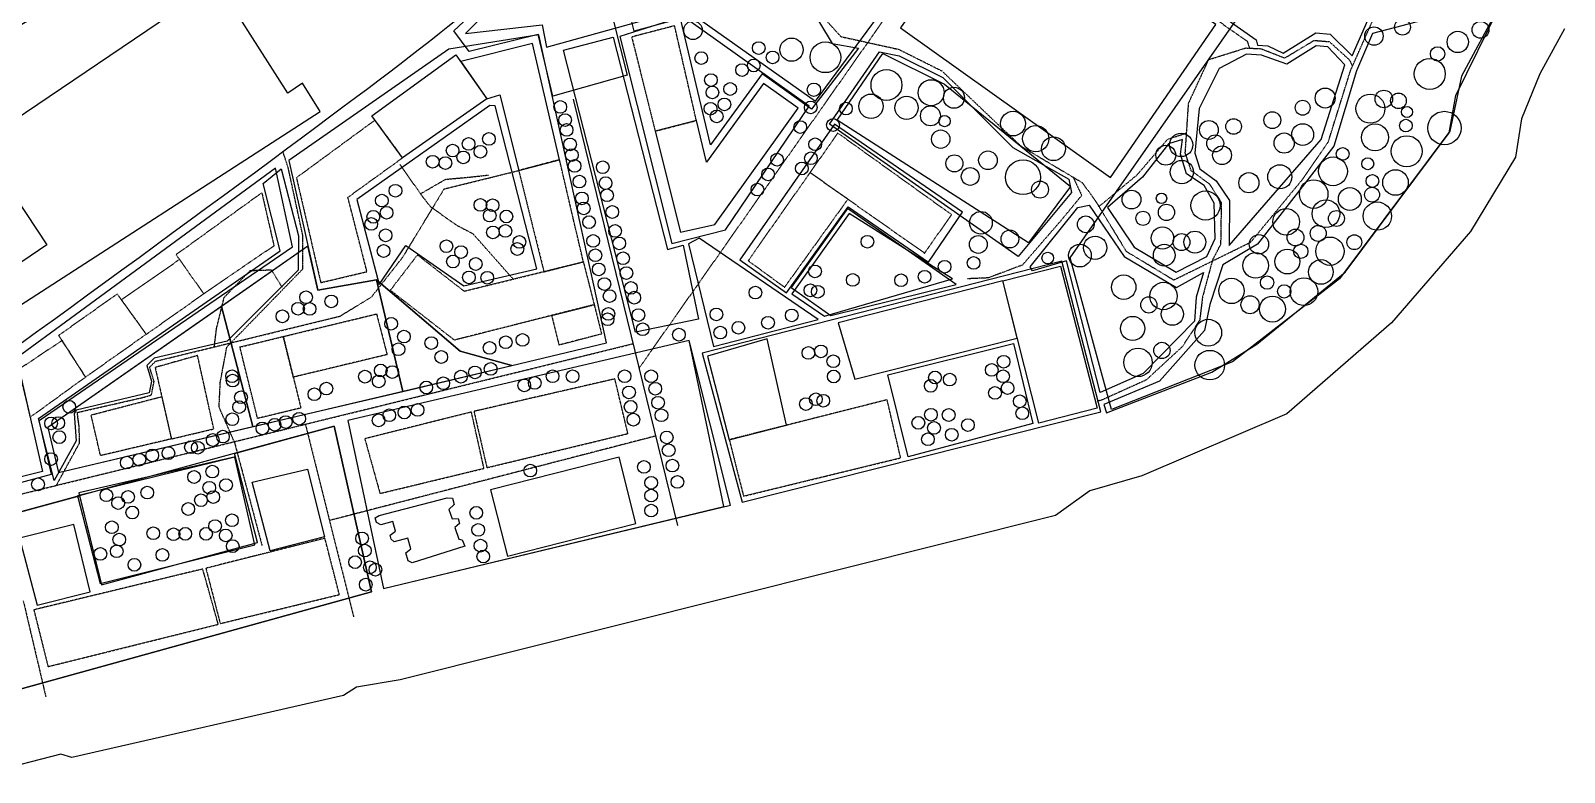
# Model space of a CAD drawing. Header units: metres. Extents: x -48 to 1213, y -26 to 873.
# Drawn here: x 650 to 1172, y 240 to 493 of the extents above; entities that cross this region are included whole.
import ezdxf

# ---------------------------------------------------------------- set-up
doc = ezdxf.new("R2010")
doc.units = ezdxf.units.M
for name, pattern in [('1', [0.002, 0.002]), ('4', [0.001, 0.001]), ('5', [0.012, 0.004, -0.001, 0.004, -0.001, 0.001, -0.001]), ('6', [0.012, 0.004, -0.001, 0.004, -0.001, 0.001, -0.001]), ('8', [0.001, 0.001]), ('Dashed', [0.01, 0.005, -0.005]), ('DOT', [1200, 600, -600])]:
    doc.linetypes.add(name, pattern=pattern)
for name, color, linetype, true_color in [('Blocks', 1, 'Continuous', 0xff0000), ('Buildings$Residential', 55, 'Continuous', 0x919748), ('Buildings$Workshop', 15, 'Continuous', 0xbf3f3f), ('Green_Spaces', 3, 'Continuous', 0x1bff00), ('Landuse$greenery', 72, 'Continuous', 0x76c02d), ('Landuse$park', 3, 'Continuous', 0x00ff00), ('Landuse$railway', 33, 'Continuous', 0xda9942), ('Landuse$residential', 45, 'Continuous', 0x8b864e), ('Playgrounds', 162, 'Continuous', 0x2734c3), ('railway track', 7, 'Continuous', 0xffffff), ('Site', 225, 'Continuous', 0xb22c80), ('Street', 1, 'Continuous', 0xff0000), ('Tree$Tree_type_1', 111, 'Continuous', 0x7fffbf), ('Tree$Tree_type_2', 125, 'Continuous', 0x3fbf7f)]:
    doc.layers.add(name, color=color, linetype=linetype, true_color=true_color)

msp = doc.modelspace()

# ---------------------------------------------------------------- linework, layer by layer
at = {"layer": 'Blocks'}
for points in [[(685.21, 522.38), (709.34, 528.2), (756.2, 534.37), (803.26, 533.11), (815.24, 523.88), (818.86, 512.45), (798.39, 491.65), (824.48, 494.61), (825.97, 487.05), (873.1, 500.12), (917.57, 468.74), (977.28, 549.72), (972.17, 553.46), (906.51, 547.67), (890.76, 567.91), (849.19, 549.47), (812.44, 564.31), (812.44, 585.06)], [(1018.31, 363.77), (1004.25, 415.37), (1117.15, 577.2), (1157.31, 550.73), (1150.02, 500.49), (1137.37, 477.15), (1133.39, 458.52), (1095.87, 408.27), (1059.46, 379.99)], [(981.95, 544.56), (946.43, 493.63), (1017.94, 442.78), (1053.75, 494.8)], [(850.94, 490.67), (868.71, 420.28), (886.88, 424.93), (915.41, 467.01), (872.57, 497.48)], [(738.27, 448.52), (748.24, 404.37), (768.14, 407.9), (796.59, 383.64), (814.24, 378.75), (846.41, 386.44), (823.45, 491.21), (792.82, 486.32)], [(872.57, 419.72), (877.71, 394.58), (856.24, 390.17), (831.84, 486.02), (848.71, 490.49), (867.15, 418.25)], [(924.92, 462.22), (940.5, 484.93), (961.5, 474.48), (1004.32, 439.67), (990.08, 420.54)], [(923.99, 460.87), (891.78, 414.71), (907.64, 403.45), (928.62, 432.79), (955.97, 413.97), (967.56, 430.98)], [(733.8, 445.95), (575.86, 330.28), (581.6, 321.47), (657.56, 341.85), (653.38, 360.02), (739.6, 419.14)], [(929.05, 430.46), (909.5, 403.16), (920.61, 395.58), (964.19, 408.24)], [(814.24, 378.75), (796.59, 383.64), (768.14, 407.9), (748.24, 404.37), (744.84, 419.42), (656.33, 357.65), (659.97, 342.42)], [(874.32, 420.17), (882.83, 385.19), (918.44, 394.44), (877.93, 422.08)], [(879.03, 382.99), (892.59, 332.32), (1014.63, 362.99), (1001.41, 414.29)], [(770.57, 302.93), (886.41, 330.79), (874.58, 387.28), (758.41, 360.04)], [(589.88, 252.92), (766.48, 301.8), (753.8, 358.14), (576.76, 309.86)]]:
    msp.add_lwpolyline(points, close=True, dxfattribs=at)
msp.add_open_spline([(504.67, 355.72), (503.38, 362.13), (500.73, 375.55), (517.51, 414.89), (554.01, 439.6), (665.77, 505.89), (703.37, 526), (774.55, 533.7), (807.48, 527.29), (813.58, 513.57), (804.74, 500.76), (558.39, 321.5), (546.54, 316.81), (529, 316.81), (508.5, 337.06), (505.97, 349.3), (504.67, 355.72)], degree=3, dxfattribs=at)
at = {"layer": 'Buildings$Residential', "linetype": '5'}
for points in [[(855, 490.52), (863, 458.5), (877.01, 462.11), (869.6, 494.32)], [(740.92, 442.63), (749.19, 406.98), (764.91, 410.7), (758.42, 435.99), (777.06, 449.44), (767.66, 462.24)], [(915.69, 444.41), (954.71, 416.99), (963.85, 430.08), (925.12, 457.83)], [(816.56, 445.08), (825.14, 410.66), (838.55, 414.05), (830.44, 448.77)], [(689.79, 389.38), (709.39, 403.19), (701.16, 414.84), (681.33, 401.11)], [(782.11, 416.39), (797.99, 404.06), (838.55, 414.05), (842.24, 399.46), (794.67, 387.41), (772.88, 404.35)], [(842.24, 399.46), (844.76, 389.5), (830.35, 385.74), (827.85, 395.83)], [(736.43, 388.64), (768.18, 396.32), (771.76, 382.48), (739.84, 374.81)], [(646.53, 377.57), (661.15, 387.31), (669.15, 374.82), (650.37, 361.21)], [(721.68, 385.08), (736.43, 388.64), (742.42, 364.33), (727.68, 360.77)], [(692.83, 378.1), (698.35, 353.81), (712.78, 357.23), (707.27, 382.17)], [(801.32, 363.17), (805.73, 344.03), (853.71, 355.62), (849.28, 374.22)], [(698.35, 353.81), (674.24, 348.12), (671.04, 361.95), (695.08, 368.2)], [(888.21, 353.53), (893.06, 334.36), (946.53, 347.38), (941.91, 367.12)], [(764.17, 353.87), (769.35, 335.26), (804.73, 343.8), (800.46, 362.94)], [(750.6, 320.03), (710.1, 309.82), (714.97, 291.02), (755.53, 300.87)], [(651.54, 295.68), (656.39, 276.38), (714.31, 290.76), (709.03, 309.55)]]:
    msp.add_lwpolyline(points, close=True, dxfattribs=at)
at = {"layer": 'Buildings$Residential'}
msp.add_lwpolyline([(805.76, 469.47), (810.15, 470.8), (816.56, 445.08), (830.44, 448.77), (821.2, 488.32), (796.91, 482.14)], close=True, dxfattribs=at)
at = {"layer": 'Buildings$Residential', "linetype": '8'}
msp.add_lwpolyline([(766.57, 463.72), (795.2, 484.5), (805.76, 469.47), (777.06, 449.44)], close=True, dxfattribs=at)
at = {"layer": 'Buildings$Residential', "linetype": '4'}
for points in [[(863, 458.5), (871.6, 424.1), (883.28, 426.72), (911.69, 466.34), (899.88, 474.74), (880.48, 447.93), (877.01, 462.11)], [(981.34, 407.63), (1000.9, 412.62), (1013.37, 364.29), (993.5, 359.17)], [(925.25, 393.32), (930.89, 374.12), (986.23, 388.05), (981.34, 407.63)], [(880.8, 381.93), (888.21, 353.53), (907.72, 358.47), (901.05, 387.86)], [(633.28, 368.74), (646.53, 377.57), (654.55, 342.74), (640.14, 339.14)], [(725.87, 339.12), (744.68, 343.52), (750.48, 320.51), (731.92, 315.74)], [(646.63, 320.02), (652.7, 297.3), (670.69, 301.76), (665.12, 324.68)]]:
    msp.add_lwpolyline(points, close=True, dxfattribs=at)
at = {"layer": 'Buildings$Residential', "linetype": '6'}
for points in [[(915.69, 444.41), (894.64, 414.45), (907.04, 405.38), (928.6, 435.33)], [(701.16, 414.84), (699.99, 416.53), (729.13, 437.56), (733.27, 419.47), (709.39, 403.19)], [(659.99, 389.04), (679.89, 403.12), (689.79, 389.38), (669.15, 374.82)]]:
    msp.add_lwpolyline(points, close=True, dxfattribs=at)
at = {"layer": 'Buildings$Residential', "linetype": '1'}
msp.add_lwpolyline([(806.9, 336.55), (812.75, 313.91), (856.45, 325.07), (850.71, 347.61)], close=True, dxfattribs=at)
at = {"layer": 'Buildings$Workshop', "linetype": '1'}
msp.add_lwpolyline([(769.05, 327.81), (792.22, 333.75), (794.02, 333.66), (794.63, 331.51), (792.81, 329.84), (793.88, 326.65), (795.96, 326.75), (796.45, 325.01), (794.87, 323.71), (796.22, 319.71), (797.3, 319.5), (798.17, 317.31), (780.25, 311.69), (778.92, 312.37), (778.18, 315.09), (779.82, 316.44), (778.84, 320.08), (774.21, 318.78), (773.17, 319.66), (772.82, 321.02), (774.57, 322.43), (773.72, 325.69), (769.59, 324.6), (768.19, 325.43), (767.76, 327.02)], close=True, dxfattribs=at)
at = {"layer": 'Green_Spaces'}
for p, q in [((922.26, 460.9), (939.32, 485.42)), ((986.54, 415.89), (922.26, 460.9)), ((942.14, 375.58), (984.97, 386.3)), ((949.08, 347.75), (942.14, 375.58))]:
    msp.add_line(p, q, dxfattribs=at)
for points in [[(696.48, 526.03), (753.7, 555.84), (822.12, 544.07), (871.07, 524.47), (886.86, 524.94), (883.02, 515.68), (878.27, 512.45), (860.61, 506.07), (850.92, 499.91), (848.82, 495.9), (853.44, 477.49), (828.15, 470.39), (823.13, 491.35), (799.74, 485.61), (794.42, 492.63), (817.28, 513.91), (811.42, 527.81), (797.25, 534.58), (742.56, 534.24), (694.93, 523.72)], [(1107.11, 491.72), (1101.67, 479), (1093.93, 453.34), (1067.97, 420), (1056.18, 413.03), (1051.71, 399.5), (1049.95, 390.73), (1034.59, 373.4), (1015.72, 365.53), (1016.54, 362.67), (1052.45, 376.53), (1067.7, 386.07), (1097.78, 410.54), (1133.22, 457.94), (1135.47, 470.63), (1150.5, 501.24), (1156.57, 533.22), (1157.12, 551.21), (1149.11, 556.07), (1145.1, 543.78), (1144.96, 528.3), (1141.49, 520.51), (1143.68, 507.75), (1139.69, 500.19)], [(854.68, 497), (861.48, 501.99), (881.69, 509.49), (886.1, 512.79), (892.64, 524.83), (897.84, 524.83), (911.24, 519.48), (910.92, 508.71), (923.18, 488.3), (932.19, 486.76), (916.18, 466.01), (899.37, 477.94), (881.78, 453.84), (871.64, 496.85), (855.87, 492.45)], [(1078.6, 525.59), (1057.95, 496.29), (1067.5, 489.49), (1067.99, 487.68), (1071.48, 487.54), (1076.71, 484.96), (1087.8, 491.93), (1092.69, 491.45), (1100.15, 484.12), (1105.52, 496.19), (1102.52, 507.21), (1094.01, 514.61), (1086.83, 524.86)], [(1054.91, 479.82), (1048.1, 466.21), (1046.62, 450.99), (1048.3, 445.68), (1053.88, 441.56), (1058.43, 434.89), (1058.3, 419.56), (1089.58, 455.69), (1097.73, 481.07), (1091.87, 487.14), (1087.96, 487.49), (1077.99, 481.28), (1069.34, 484.35), (1064.18, 484.63)], [(761.46, 435.23), (769.04, 406.37), (778.17, 419.64), (797.89, 405.86), (822.68, 411.7), (808.49, 467.09), (806.69, 467.19)], [(1042.45, 455.64), (1037.65, 454.14), (1028.78, 442.84), (1016.97, 432.56), (1026.03, 418.99), (1040.26, 410.48), (1050.73, 415.85), (1053.52, 421.99), (1053.24, 434.05), (1049.82, 439.98), (1043.82, 443.96), (1041.75, 450.66)], [(653.19, 360.77), (735.37, 417.75), (729.59, 440.73), (735.76, 445.71), (741.58, 422.9), (741.47, 411.15), (717.39, 387.05), (692.48, 381.29), (690.03, 378.82), (691.59, 373.47), (690.8, 369.48), (665.97, 363.57), (665.33, 362.4), (665.91, 353.16), (658.45, 339.7)], [(990.58, 412.39), (1006.79, 432.56), (1010.64, 433.3), (1022.56, 415.89), (1040.42, 405.35), (1049.63, 410.44), (1047.09, 401.98), (1046.53, 393.89), (1029.03, 376.07), (1014.39, 369.6), (1003.02, 414.39), (991.37, 410.98)], [(928.4, 432.2), (909.26, 405.3), (922.76, 395.83), (965.4, 406.36)], [(666.42, 334.43), (674.17, 304.63), (726.81, 317.75), (719.98, 347.55)]]:
    msp.add_lwpolyline(points, close=True, dxfattribs=at)
for points in [[(939.32, 485.42), (946.05, 484.07), (960.83, 476.75), (984.72, 452.95), (1003.73, 442.12), (1004.69, 437.6), (986.54, 415.89)], [(984.97, 386.3), (991.51, 359.02), (949.08, 347.75)]]:
    msp.add_lwpolyline(points, dxfattribs=at)
at = {"layer": 'Landuse$greenery'}
for points in [[(685.21, 522.38), (709.34, 528.2), (756.2, 534.37), (803.26, 533.11), (815.24, 523.88), (818.86, 512.45), (798.39, 491.65), (824.48, 494.61), (825.97, 487.05), (873.1, 500.12), (917.57, 468.74), (977.28, 549.72), (972.17, 553.46), (906.51, 547.67), (890.76, 567.91), (849.19, 549.47), (812.44, 564.31), (812.44, 585.06)], [(1018.31, 363.77), (1004.25, 415.37), (1117.15, 577.2), (1157.31, 550.73), (1150.02, 500.49), (1137.37, 477.15), (1133.39, 458.52), (1095.87, 408.27), (1059.46, 379.99)], [(872.57, 419.72), (877.71, 394.58), (856.24, 390.17), (831.84, 486.02), (848.71, 490.49), (867.15, 418.25)], [(924.92, 462.22), (940.5, 484.93), (961.5, 474.48), (1004.32, 439.67), (990.08, 420.54)], [(874.32, 420.17), (882.83, 385.19), (918.44, 394.44), (877.93, 422.08)], [(777.07, 369.99), (814.24, 378.75), (796.59, 383.64), (768.14, 407.9)], [(726.11, 357.99), (715.41, 398.88), (656.33, 357.65), (659.97, 342.42)], [(666.87, 335.51), (674.54, 304.19), (727.67, 318.61), (720.16, 347.7)]]:
    msp.add_lwpolyline(points, close=True, dxfattribs=at)
at = {"layer": 'Landuse$park'}
msp.add_lwpolyline([(981.95, 544.56), (946.43, 493.63), (1017.94, 442.78), (1053.75, 494.8)], close=True, dxfattribs=at)
at = {"layer": 'Landuse$railway'}
msp.add_open_spline([(504.67, 355.72), (503.38, 362.13), (500.73, 375.55), (517.51, 414.89), (551.05, 442.33), (662.81, 508.62), (703.37, 526), (774.55, 533.7), (807.48, 527.29), (813.58, 513.57), (804.74, 500.76), (558.39, 321.5), (546.54, 316.81), (529, 316.81), (508.5, 337.06), (505.97, 349.3), (504.67, 355.72)], degree=3, dxfattribs=at)
at = {"layer": 'Landuse$residential'}
for points in [[(850.94, 490.67), (868.71, 420.28), (886.88, 424.93), (915.41, 467.01), (872.57, 497.48)], [(738.27, 448.52), (748.24, 404.37), (768.14, 407.9), (796.59, 383.64), (814.24, 378.75), (846.41, 386.44), (823.45, 491.21), (792.82, 486.32)], [(923.99, 460.87), (891.78, 414.71), (907.64, 403.45), (928.62, 432.79), (955.97, 413.97), (967.56, 430.98)], [(733.8, 445.95), (575.86, 330.28), (581.6, 321.47), (657.56, 341.85), (653.38, 360.02), (739.6, 419.14)], [(929.05, 430.46), (909.5, 403.16), (920.61, 395.58), (964.19, 408.24)], [(715.41, 398.88), (726.11, 357.99), (777.07, 369.99), (768.14, 407.9), (748.24, 404.37), (744.84, 419.42)], [(879.03, 382.99), (892.59, 332.32), (1014.63, 362.99), (1001.41, 414.29)], [(770.57, 302.93), (888.65, 331.33), (874.58, 387.28), (758.41, 360.04)], [(667.12, 334.5), (674.54, 304.19), (727.67, 318.61), (719.86, 348.89), (753.8, 358.14), (766.48, 301.8), (589.88, 252.92), (576.76, 309.86)]]:
    msp.add_lwpolyline(points, close=True, dxfattribs=at)
at = {"layer": 'Playgrounds'}
for points in [[(981.95, 544.56), (946.43, 493.63), (1017.94, 442.78), (1053.75, 494.8)], [(874.32, 420.17), (882.83, 385.19), (918.44, 394.44), (877.93, 422.08)]]:
    msp.add_lwpolyline(points, close=True, dxfattribs=at)
at = {"layer": 'railway track', "linetype": '1'}
msp.add_lwpolyline([(627.99, 450.82), (633, 443.42), (638, 446.82), (656, 419.81), (633.2, 404.4), (639.6, 394.6), (749.04, 465.22), (743.03, 474.83), (737.97, 471.36), (719.13, 500.9), (723.79, 504.01), (718.67, 512.09)], close=True, dxfattribs=at)
at = {"layer": 'railway track'}
msp.add_open_spline([(504.67, 355.72), (503.38, 362.13), (500.73, 375.55), (517.51, 414.89), (551.05, 442.33), (662.81, 508.62), (703.37, 526), (774.55, 533.7), (807.48, 527.29), (813.58, 513.57), (804.74, 500.76), (558.39, 321.5), (546.54, 316.81), (529, 316.81), (508.5, 337.06), (505.97, 349.3), (504.67, 355.72)], degree=3, dxfattribs=at)
at = {"layer": 'Site'}
msp.add_lwpolyline([(1172.38, 493.27), (1164.05, 477.93), (1157.85, 462.67), (1155.79, 449.63), (1140.47, 424.37), (1113.58, 393.26), (1077.89, 362.29), (1028.56, 341.31), (1010.86, 336.1), (999.27, 327.8), (776.18, 271.83), (761.38, 269.4), (756.89, 266.53), (664.53, 245.5), (660.74, 246.54), (636.97, 240.42)], dxfattribs=at)
at = {"layer": 'Street', "linetype": 'Dashed'}
for p, q in [((1058.08, 663.34), (857.49, 377.88)), ((973.9, 552.55), (1064.46, 489.09)), ((1099.6, 479.04), (1109.51, 501.41)), ((919.23, 498.28), (926.18, 490.65)), ((926.18, 490.65), (945.87, 486.32)), ((945.87, 486.32), (960.57, 478.96)), ((1051.37, 482.84), (1063.97, 486.78)), ((1063.97, 486.78), (1069.22, 486.52)), ((1064.46, 489.09), (1065.23, 486.72)), ((1069.22, 486.52), (1077.23, 483.37)), ((1077.23, 483.37), (1087.23, 489.35)), ((1087.23, 489.35), (1092.4, 488.94)), ((1092.4, 488.94), (1099.21, 482.78)), ((1044.51, 467.97), (1051.37, 482.84)), ((1099.21, 482.78), (1100.27, 480.57)), ((960.57, 478.96), (978.97, 461.42)), ((1092.05, 454.8), (1099.6, 479.04)), ((1043.38, 451.05), (1044.51, 467.97)), ((978.97, 461.42), (987.56, 453.32)), ((1032.11, 449.59), (1037.4, 455.75)), ((1037.4, 455.75), (1043.99, 457.93)), ((1083.33, 442.15), (1092.05, 454.8)), ((738.1, 446.11), (736.31, 451.53)), ((987.56, 453.32), (1008.3, 441)), ((1027.08, 443.7), (1032.11, 449.59)), ((1045.41, 445.02), (1043.38, 451.05)), ((743.08, 422.99), (738.1, 446.11)), ((776.13, 447.2), (783.1, 437.16)), ((791.21, 438.85), (816.56, 445.08)), ((1013.93, 432.79), (1027.08, 443.7)), ((1051.7, 440.45), (1045.41, 445.02)), ((777.12, 415.65), (791.21, 438.85)), ((783.23, 437.24), (791.65, 442.1)), ((791.65, 442.1), (800.2, 442.89)), ((800.2, 442.89), (806.32, 443.57)), ((1005.22, 442.83), (1008.14, 436.65)), ((1008.3, 441), (1013, 434.52)), ((1055.74, 434.16), (1051.7, 440.45)), ((1065.65, 420.72), (1083.33, 442.15)), ((783.1, 437.16), (786.45, 432.83)), ((1008.14, 436.65), (1001.12, 428.14)), ((1013, 434.52), (1023.26, 417.63)), ((1055.52, 420.07), (1055.74, 434.16)), ((786.45, 432.83), (795.63, 426.41)), ((1001.12, 428.14), (987.94, 412.94)), ((743.14, 411.68), (743.08, 422.99)), ((795.63, 426.41), (800.93, 423.64)), ((800.93, 423.64), (814.65, 408.16)), ((1023.26, 417.63), (1039.47, 407.87)), ((1039.47, 407.87), (1065.65, 420.72)), ((1052.51, 414.27), (1055.52, 420.07)), ((766.45, 402.07), (777.12, 415.65)), ((987.94, 412.94), (976.35, 408.58)), ((1052.56, 414.3), (1049.25, 402.06)), ((716.32, 401.94), (725.2, 411.1)), ((717.24, 385.08), (743.14, 411.68)), ((725.2, 411.1), (732.38, 411.32)), ((732.38, 411.32), (736.01, 405.39)), ((976.35, 408.58), (969.22, 408.26)), ((713.75, 391.51), (716.32, 401.94)), ((755.71, 395.56), (766.45, 402.07)), ((1049.25, 402.06), (1048.29, 394.2)), ((692.98, 380.23), (755.71, 395.56)), ((712.93, 385.01), (713.75, 391.51)), ((1048.29, 394.2), (1042.34, 385.16)), ((439.37, 284.02), (855.45, 386.19)), ((715.01, 373.16), (717.24, 385.08)), ((1042.34, 385.16), (1030.13, 373.87)), ((690.97, 378.22), (692.98, 380.23)), ((692.46, 373.31), (690.97, 378.22)), ((691.55, 368.77), (692.46, 373.31)), ((714.59, 364.63), (715.01, 373.16)), ((1030.13, 373.87), (1015.03, 367.04)), ((666.32, 362.81), (688.49, 367.87)), ((688.49, 367.87), (691.55, 368.77)), ((1015.03, 367.04), (1013.37, 366.62)), ((666.98, 357.95), (666.32, 362.81)), ((719.76, 352.87), (714.59, 364.63)), ((667.11, 352.44), (666.98, 357.95)), ((743.95, 358.81), (760.37, 293.31)), ((659.23, 338.01), (667.11, 352.44)), ((719.76, 352.87), (729.18, 317.6)), ((863.15, 354.78), (752.16, 326.06)), ((647.95, 298.75), (655.64, 266.07))]:
    msp.add_line(p, q, dxfattribs=at)
at = {"layer": 'Street', "linetype": 'DOT'}
msp.add_line((835.06, 469.42), (870.6, 324.37), dxfattribs=at)
at = {"layer": 'Tree$Tree_type_1'}
for centre, radius in [((875.87, 492.8), 3.16), ((1117.31, 493.86), 2.68), ((1107.59, 490.81), 3.13), ((1136.13, 488.83), 3.63), ((1143.83, 492.94), 2.86), ((909.4, 486.2), 3.94), ((920.91, 483.6), 5.22), ((1129.24, 484.77), 2.45), ((1126.58, 477.96), 5.28), ((941.7, 474.18), 5.26), ((956.9, 471.57), 4.42), ((917.02, 472.58), 2.27), ((936.45, 466.96), 4.14), ((948.53, 466.43), 3.94), ((964.68, 469.85), 3.57), ((1090.98, 469.75), 3.4), ((1106.37, 466.14), 4.93), ((1110.94, 469.44), 2.99), ((1115.94, 468.8), 2.66), ((956.68, 463.7), 3.39), ((984.76, 461.05), 4.2), ((1073.01, 462.2), 2.86), ((1083.33, 466.45), 2.53), ((1118.85, 465.01), 1.89), ((1131.57, 459.55), 5.68), ((961.47, 461.89), 1.91), ((992.5, 455.93), 4.46), ((1051.43, 458.9), 3.2), ((1059.83, 460.07), 2.66), ((1083.33, 457.31), 3.71), ((1107.96, 456.38), 4.59), ((1118.45, 460.38), 2.15), ((960.17, 455.76), 3.12), ((998.54, 452.52), 4.05), ((1041.97, 453.8), 3.97), ((1053.56, 454.33), 2.89), ((1077.05, 454.44), 3.43), ((1118.73, 451.66), 5.28), ((964.81, 447.53), 2.89), ((976.23, 448.58), 3.17), ((1036.76, 450.29), 3.38), ((1055.89, 450.29), 3.2), ((1093.66, 444.83), 4.9), ((1096.96, 450.74), 2.17), ((1105.49, 447.4), 2.03), ((970.19, 443.07), 3.02), ((988.17, 442.81), 5.92), ((1042.2, 444.57), 3.98), ((1065.04, 440.94), 3.43), ((1075.56, 442.96), 4.11), ((1107.07, 441.53), 2.18), ((1114.92, 441.02), 4.35), ((993.95, 438.6), 2.89), ((1025.08, 435.22), 3.2), ((1087.09, 437.09), 4.86), ((1099.38, 435.4), 3.89), ((1106.96, 436.89), 2.53), ((1035.29, 435.64), 1.78), ((1036.99, 430.86), 2.77), ((1050.28, 433.2), 4.97), ((1091.24, 430.41), 4.71), ((1108.75, 429.6), 4.82), ((973.86, 427.32), 3.86), ((1009.51, 426.79), 2.84), ((1029.01, 428.84), 2.45), ((1077.72, 427.65), 4.56), ((1094.82, 428.79), 2.7), ((972.95, 419.96), 3.03), ((983.71, 421.8), 3.03), ((1012.71, 418.82), 3.95), ((1035.61, 422.14), 3.8), ((1042.09, 420.76), 2.88), ((1046.66, 420.76), 3.72), ((1068.47, 420.01), 3.29), ((1080.89, 422.31), 2.86), ((1088.62, 423.72), 2.73), ((1100.9, 420.71), 2.53), ((1007.53, 416.19), 3.88), ((1036.24, 416.29), 3.71), ((1078.12, 414.13), 4.21), ((1082.7, 417.63), 2.44), ((1092.61, 417.66), 4.82), ((996.59, 415.33), 1.98), ((1067.35, 412.82), 4.36), ((1089.54, 410.59), 4.19), ((1022.43, 405.43), 4.16), ((1059.1, 404.14), 4.32), ((1071.24, 406.98), 2.29), ((1083.76, 403.9), 4.69), ((1030.98, 399.39), 2.76), ((1035.97, 402.41), 4.66), ((1065.42, 399.44), 3.08), ((1073.04, 397.98), 4.41), ((1077.06, 403.99), 2.28), ((1038.99, 396.24), 3.79), ((1025.47, 391.38), 4.11), ((1051.2, 389.94), 4.56), ((1035.44, 383.9), 2.77), ((1027.3, 379.83), 4.84), ((1051.72, 378.91), 5.03)]:
    msp.add_circle(centre, radius, dxfattribs=at)
at = {"layer": 'Tree$Tree_type_2'}
for centre in [(878.67, 483.32), (898.23, 486.73), (902.95, 483.58), (892.58, 479.25), (896.52, 480.82), (881.95, 475.84), (888.51, 472.82), (882.47, 471.64), (886.54, 467.57), (830.67, 466.74), (881.82, 466.12), (883.92, 463.5), (915.95, 466.56), (927.9, 466.16), (832.31, 462.26), (832.83, 458.9), (912.38, 459.87), (923.51, 460.58), (794.07, 451.9), (799.49, 454.13), (806.4, 455.83), (834.03, 453.99), (917.44, 454.02), (787.27, 448.07), (791.62, 447.64), (797.68, 449.56), (803.53, 451.47), (834.63, 450.37), (904.46, 448.79), (915.97, 449.27), (835.58, 446.67), (845.17, 446.23), (901.43, 443.76), (912.9, 445.79), (774.62, 438.23), (837.22, 441.33), (846.12, 440.8), (846.64, 436.67), (897.77, 438.63), (769.97, 434.87), (803.53, 433.4), (807.68, 433.29), (838.06, 435.61), (838.7, 432.21), (766.37, 426.94), (767.08, 429.35), (771.6, 430.74), (806.72, 429.78), (812.36, 429.46), (840.5, 427.53), (848.38, 430.99), (771.23, 423.05), (807.79, 424.04), (812.04, 424.57), (816.79, 420.81), (841.89, 421.15), (849.34, 424.56), (935.24, 420.89), (770.57, 417.73), (791.94, 419.36), (796.94, 417.34), (816.08, 418.41), (842.63, 416.26), (850.75, 420.32), (794.18, 414.15), (801.94, 413.3), (843.8, 411.48), (852.07, 415.27), (853.21, 410.22), (917.38, 410.79), (961.49, 412.36), (971.34, 413.67), (799.6, 408.73), (805.87, 408.62), (845.71, 406.48), (854.73, 405.15), (930.25, 407.9), (946.66, 407.77), (954.66, 408.95), (744.19, 401.98), (752.77, 400.59), (847.47, 402.37), (855.87, 401.85), (897.09, 403.57), (915.81, 404.35), (918.34, 403.87), (736.16, 395.5), (741.46, 398.08), (745.37, 398.01), (846.81, 394.53), (847.07, 396.34), (857.31, 395.94), (883.82, 396.16), (909.49, 395.82), (773.15, 392.96), (858.76, 391.09), (871.08, 389.27), (885.12, 389.96), (891.32, 391.6), (901.39, 393.32), (775.64, 384.3), (777.48, 388.63), (786.8, 386.4), (806.65, 384.74), (812.16, 386.69), (817.84, 387.5), (790.21, 381.67), (915.16, 383.05), (919.38, 383.57), (923.6, 380.21), (981.56, 380.04), (718.99, 375.14), (719.19, 373.64), (764.22, 374.98), (769.6, 377.08), (773.54, 376.55), (796.9, 374.98), (801.63, 376.42), (807.01, 377.6), (828.06, 375.14), (834.9, 375.14), (852.59, 375.14), (861.63, 375.14), (923.77, 375.04), (958.22, 374.7), (963.22, 374.01), (977.51, 377.28), (981.39, 375.13), (747.04, 369), (751.09, 370.94), (768.93, 373.35), (785.09, 371.3), (790.87, 372.74), (818.43, 372), (821.99, 372.84), (854.08, 369.61), (863.01, 370.88), (956.76, 371.86), (978.63, 369.44), (982.94, 371.08), (663.6, 364.72), (721.42, 364.64), (722.05, 367.98), (782.13, 363.66), (854.61, 364.72), (863.97, 366.1), (914.3, 365.65), (917.66, 367.29), (920.18, 366.81), (987.07, 366.6), (657.43, 359.09), (659.87, 359.19), (719.05, 360.52), (733.49, 358.61), (737.28, 359.55), (741.84, 360.67), (768.87, 360.13), (772.48, 361.85), (777.65, 362.8), (855.57, 360.36), (865.14, 361.85), (952.54, 359.28), (956.84, 362.04), (962.87, 361.95), (969.42, 358.51), (987.93, 362.55), (660.19, 354.41), (712.42, 353.44), (715.91, 354.62), (729.35, 357.4), (866.95, 354.3), (955.81, 353.68), (957.88, 357.56), (963.91, 355.23), (691.84, 348.21), (697.35, 348.97), (705.03, 351), (707.36, 350.81), (867.58, 349.94), (657.43, 346.97), (683.19, 345.77), (687.45, 346.74), (712.27, 342.69), (820.48, 343.03), (859.18, 344.3), (868.86, 344.73), (652.97, 338.37), (706.1, 340.86), (711.22, 337.22), (716.94, 338.13), (861.63, 338.88), (870.56, 339.2), (676.27, 334.64), (680.25, 331.99), (683.6, 334.08), (690.15, 335.55), (708.43, 332.97), (712.62, 334.01), (861.63, 334.52), (685.06, 328.78), (704.11, 329.97), (802.09, 328.67), (861.63, 329.42), (678.09, 323.76), (692.18, 321.74), (703.06, 321.53), (710.18, 321.53), (713.25, 324.18), (718.97, 326.13), (802.76, 322.88), (680.6, 319.57), (699.08, 321.39), (716.87, 320.97), (719.24, 317.34), (763.23, 319.97), (803.55, 317.5), (674.18, 314.69), (679.76, 315.6), (685.76, 310.99), (695.32, 314.34), (760.89, 311.89), (764.19, 315.83), (804.47, 313.82), (765.92, 310.13), (767.8, 309.34), (764.51, 304.24)]:
    msp.add_circle(centre, 2.16, dxfattribs=at)

doc.saveas('drawing.dxf')
